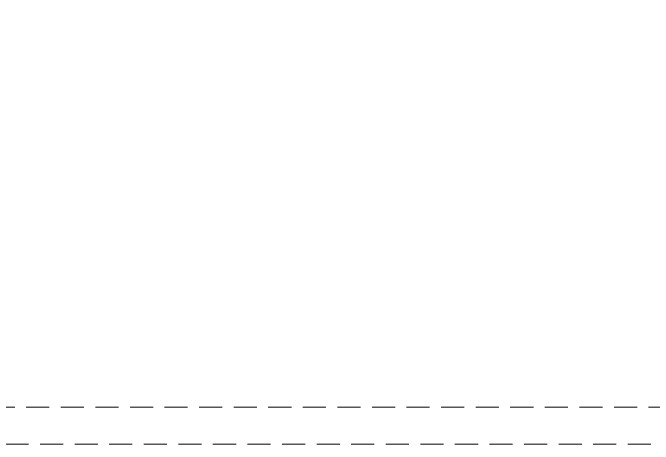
# Model space of a CAD drawing. Header units: metres. Extents: x -13933 to 152404, y -7861 to 21912.
# Drawn here: x 121153 to 121847, y -541 to -74 of the extents above; entities that cross this region are included whole.
import ezdxf

# ---------------------------------------------------------------- set-up
doc = ezdxf.new("R2010")
doc.units = ezdxf.units.M
doc.header["$LTSCALE"] = 100
doc.header["$MEASUREMENT"] = 0
doc.linetypes.add('HIDDEN', pattern=[0.375, 0.25, -0.125])
doc.layers.add('06D', color=9, linetype='Continuous', lineweight=9)

msp = doc.modelspace()

# ---------------------------------------------------------------- linework, layer by layer
at = {"layer": '06D', "linetype": 'HIDDEN'}
msp.add_lwpolyline([(110607.4815590325, -1.31817491511174), (110607.4815590315, -541.3181706090618), (123032.4815547087, -541.3181759554573), (123032.4815547451, -1.318179244459316), (122992.4815547451, -1.318174938387529), (122992.4815547442, -501.3181749383803), (110647.4815590317, -501.3181706091345), (110647.4815590325, -1.318174915133568)], close=True, dxfattribs=at)

doc.saveas('drawing.dxf')
